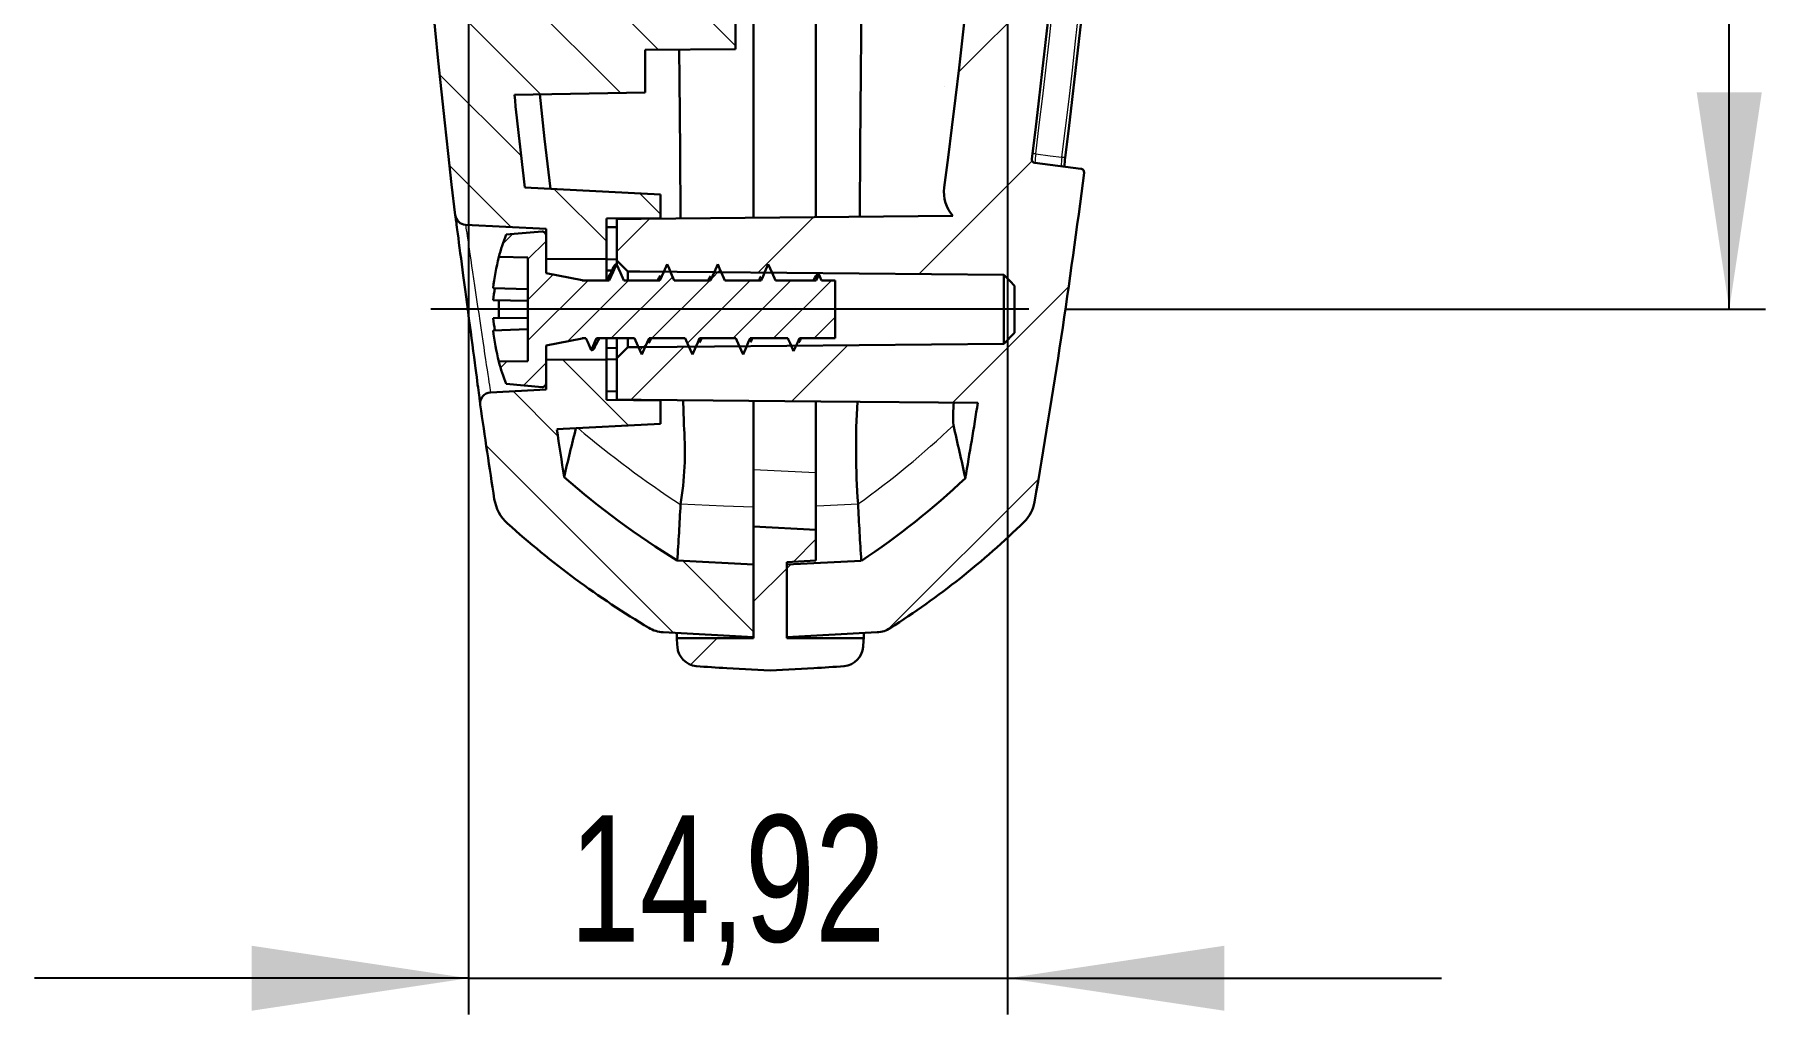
# Model space of a CAD drawing. Header units: millimetres. Extents: x 0 to 1188, y 0 to 841.
# Drawn here: x 617 to 664.88, y 324.63 to 351.74 of the extents above; entities that cross this region are included whole.
import ezdxf

# ---------------------------------------------------------------- set-up
doc = ezdxf.new("R2010")
doc.units = ezdxf.units.MM
doc.linetypes.add('SLD-Durchgehend', pattern=[0])
doc.styles.add('SLDTEXTSTYLE3', font='ARIALN.TTF', dxfattribs={"width": 0.87})
doc.dimstyles.new('SLDDIMSTYLE2', dxfattribs={"dimtxt": 3.5, "dimasz": 6, "dimexe": 0, "dimexo": 0.0625, "dimgap": 0.875, "dimtad": 1, "dimrnd": 1e-09, "dimzin": 12, "dimdsep": 46, "dimtxsty": 'SLDTEXTSTYLE3', "dimsah": 1, "dimcen": 0.09, "dimadec": 0, "dimazin": 3, "dimtfac": 1, "dimtofl": 0, "dimtmove": 0, "dimatfit": 3, "dimfxl": 0, "dimfrac": 2, "dimtolj": 1, "dimtzin": 12, "dimarcsym": 0})
doc.dimstyles.new('SLDDIMSTYLE3', dxfattribs={"dimtxt": 3.5, "dimasz": 6, "dimexe": 0, "dimexo": 0.0625, "dimgap": 0.875, "dimtad": 1, "dimrnd": 1e-09, "dimzin": 12, "dimdsep": 46, "dimtxsty": 'SLDTEXTSTYLE3', "dimsah": 1, "dimcen": 0.09, "dimadec": 0, "dimazin": 3, "dimtfac": 1, "dimtmove": 0, "dimatfit": 0, "dimfxl": 0, "dimfrac": 2, "dimtolj": 1, "dimtzin": 12, "dimarcsym": 0})

# ---------------------------------------------------------------- blocks, each defined once
blk = doc.blocks.new('_D_49')
for p, q in [((635.352, 374.144), (664.883, 374.144)), ((663.883, 344.144), (663.883, 374.144)), ((645.505, 344.144), (664.883, 344.144))]:
    blk.add_line(p, q)
for points in [[(663.883, 374.144), (662.983, 368.144), (664.783, 368.144)], [(663.883, 344.144), (664.783, 350.144), (662.983, 350.144)]]:
    blk.add_solid(points)
at = {"insert": (659.371, 356.877), "char_height": 3.5, "attachment_point": 1, "rotation": 90, "style": 'SLDTEXTSTYLE3'}
blk.add_mtext('30', dxfattribs=at)
blk = doc.blocks.new('_D_52')
for p, q in [((629.003, 373.144), (629.003, 324.635)), ((643.919, 373.144), (643.919, 324.635)), ((629.003, 325.635), (617.003, 325.635)), ((629.003, 325.635), (643.919, 325.635)), ((643.919, 325.635), (655.919, 325.635))]:
    blk.add_line(p, q)
for points in [[(629.003, 325.635), (623.003, 326.535), (623.003, 324.735)], [(643.919, 325.635), (649.919, 324.735), (649.919, 326.535)]]:
    blk.add_solid(points)
at = {"insert": (631.804, 330.146), "char_height": 3.5, "attachment_point": 1, "style": 'SLDTEXTSTYLE3'}
blk.add_mtext('14,92', dxfattribs=at)

msp = doc.modelspace()

# ---------------------------------------------------------------- hatches: boundary and pattern name
at = {"linetype": 'SLD-Durchgehend', "lineweight": 0}
h = msp.add_hatch(dxfattribs=at)
h.set_pattern_fill('ANSI31', style=0)
edge = h.paths.add_edge_path(flags=0)
edge.add_arc((440.703, 374.144), 207, 350.1715, 352.72231)
edge.add_arc((645.936, 347.935), 0.1, 352.7223, 442.75)
edge.add_line((645.949, 348.034), (644.675, 348.196))
edge.add_arc((644.688, 348.295), 0.1, 172.7779, 262.75, ccw=False)
edge.add_arc((440.703, 374.144), 205.516, 352.77787, 367.22213)
edge.add_arc((644.688, 399.994), 0.1, 97.25, 187.2221, ccw=False)
edge.add_line((644.675, 400.093), (645.949, 400.255))
edge.add_arc((645.936, 400.354), 0.1, 277.25, 367.2777)
edge.add_arc((440.703, 374.144), 207, 7.27769, 9.8285)
edge.add_spline(control_points=[(644.665, 409.479), (644.646, 409.59), (644.608, 409.698), (644.553, 409.796), (644.506, 409.879), (644.447, 409.957), (644.379, 410.023)], knot_values=[0, 0, 0, 0, 0.000336, 0.000336, 0.000336, 0.000621, 0.000621, 0.000621, 0.000621], weights=[1, 1, 1, 1, 1, 1, 1], degree=3, periodic=0)
edge.add_spline(control_points=[(644.379, 410.023), (643.738, 410.65), (643.06, 411.241), (642.35, 411.788), (641.81, 412.205), (641.251, 412.598), (640.677, 412.965)], knot_values=[0.000031, 0.000031, 0.000031, 0.000031, 0.00272, 0.00272, 0.00272, 0.004764, 0.004764, 0.004764, 0.004764], weights=[1, 1, 1, 1, 1, 1, 1], degree=3, periodic=0)
edge.add_spline(control_points=[(640.677, 412.965), (640.606, 413.01), (640.526, 413.044), (640.445, 413.063), (640.401, 413.073), (640.357, 413.08), (640.312, 413.082)], knot_values=[0, 0, 0, 0, 0.000252, 0.000252, 0.000252, 0.000384, 0.000384, 0.000384, 0.000384], weights=[1, 1, 1, 1, 1, 1, 1], degree=3, periodic=0)
edge.add_line((640.312, 413.082), (637.813, 413.213))
edge.add_line((637.813, 413.213), (637.813, 411.21))
edge.add_line((637.813, 411.21), (639.873, 411.102))
edge.add_spline(control_points=[(639.873, 411.102), (640.382, 410.766), (640.878, 410.406), (641.356, 410.026), (641.838, 409.644), (642.304, 409.239), (642.75, 408.816)], knot_values=[0.000025, 0.000025, 0.000025, 0.000025, 0.001857, 0.001857, 0.001857, 0.003703, 0.003703, 0.003703, 0.003703], weights=[1, 1, 1, 1, 1, 1, 1], degree=3, periodic=0)
edge.add_arc((440.703, 374.144), 205, 9.14663, 9.73716, ccw=False)
edge.add_spline(control_points=[(643.097, 406.732), (639.993, 406.704), (636.89, 406.677), (633.786, 406.65), (633.562, 406.648), (633.338, 406.646), (633.113, 406.644)], knot_values=[0.015531, 0.015531, 0.015531, 0.015531, 0.024842, 0.024842, 0.024842, 0.025515, 0.025515, 0.025515, 0.025515], weights=[1, 1, 1, 1, 1, 1, 1], degree=3, periodic=0)
edge.add_line((633.113, 406.644), (633.113, 405.494))
edge.add_spline(control_points=[(633.113, 405.494), (633.214, 405.394), (633.315, 405.293), (633.416, 405.192)], knot_values=[0.002306, 0.002306, 0.002306, 0.002306, 0.002734, 0.002734, 0.002734, 0.002734], weights=[1, 1, 1, 1], degree=3, periodic=0)
edge.add_spline(control_points=[(633.416, 405.192), (633.525, 405.191), (633.634, 405.19), (633.743, 405.189), (634.433, 405.183), (635.124, 405.177), (635.814, 405.171), (638.48, 405.148), (641.147, 405.124), (643.813, 405.101)], knot_values=[0.010027, 0.010027, 0.010027, 0.010027, 0.010355, 0.010355, 0.010355, 0.012426, 0.012426, 0.012426, 0.020425, 0.020425, 0.020425, 0.020425], weights=[1, 1, 1, 1, 1, 1, 1, 1, 1, 1], degree=3, periodic=0)
edge.add_spline(control_points=[(643.813, 405.101), (643.872, 405.041), (643.931, 404.981), (643.991, 404.92), (644.031, 404.879), (644.072, 404.837), (644.113, 404.796)], knot_values=[0.001629, 0.001629, 0.001629, 0.001629, 0.001883, 0.001883, 0.001883, 0.002057, 0.002057, 0.002057, 0.002057], weights=[1, 1, 1, 1, 1, 1, 1], degree=3, periodic=0)
edge.add_line((644.113, 404.796), (644.113, 403.493))
edge.add_spline(control_points=[(644.113, 403.493), (644.013, 403.391), (643.913, 403.29), (643.813, 403.188)], knot_values=[0.003883, 0.003883, 0.003883, 0.003883, 0.004311, 0.004311, 0.004311, 0.004311], weights=[1, 1, 1, 1], degree=3, periodic=0)
edge.add_spline(control_points=[(643.813, 403.188), (641.147, 403.165), (638.48, 403.141), (635.814, 403.118), (635.124, 403.112), (634.433, 403.106), (633.743, 403.1), (633.634, 403.099), (633.525, 403.098), (633.416, 403.097)], knot_values=[0.020026, 0.020026, 0.020026, 0.020026, 0.028026, 0.028026, 0.028026, 0.030097, 0.030097, 0.030097, 0.030424, 0.030424, 0.030424, 0.030424], weights=[1, 1, 1, 1, 1, 1, 1, 1, 1, 1], degree=3, periodic=0)
edge.add_spline(control_points=[(633.416, 403.097), (633.315, 402.996), (633.214, 402.895), (633.113, 402.794)], knot_values=[0.00571, 0.00571, 0.00571, 0.00571, 0.006142, 0.006142, 0.006142, 0.006142], weights=[1, 1, 1, 1], degree=3, periodic=0)
edge.add_line((633.113, 402.794), (633.113, 401.644))
edge.add_spline(control_points=[(633.113, 401.644), (633.337, 401.642), (633.562, 401.641), (633.786, 401.639), (635.442, 401.624), (637.098, 401.61), (638.754, 401.595), (639.97, 401.585), (641.186, 401.574), (642.402, 401.563)], knot_values=[0.024169, 0.024169, 0.024169, 0.024169, 0.024842, 0.024842, 0.024842, 0.02981, 0.02981, 0.02981, 0.033459, 0.033459, 0.033459, 0.033459], weights=[1, 1, 1, 1, 1, 1, 1, 1, 1, 1], degree=3, periodic=0)
edge.add_arc((643.158, 400.908), 1, 139.0492, 187.5306)
edge.add_arc((440.703, 374.144), 203.216, -7.53057, 7.53057, ccw=False)
edge.add_arc((643.158, 347.381), 1, 172.4694, 220.9513)
edge.add_spline(control_points=[(642.402, 346.726), (639.53, 346.7), (636.658, 346.675), (633.785, 346.65), (633.561, 346.648), (633.337, 346.646), (633.113, 346.644)], knot_values=[0.016225, 0.016225, 0.016225, 0.016225, 0.024842, 0.024842, 0.024842, 0.025514, 0.025514, 0.025514, 0.025514], weights=[1, 1, 1, 1, 1, 1, 1], degree=3, periodic=0)
edge.add_line((633.113, 346.644), (633.113, 345.494))
edge.add_spline(control_points=[(633.113, 345.494), (633.214, 345.394), (633.315, 345.293), (633.416, 345.192)], knot_values=[0.002306, 0.002306, 0.002306, 0.002306, 0.002734, 0.002734, 0.002734, 0.002734], weights=[1, 1, 1, 1], degree=3, periodic=0)
edge.add_spline(control_points=[(633.416, 345.192), (633.525, 345.191), (633.634, 345.19), (633.743, 345.189), (634.433, 345.183), (635.124, 345.177), (635.814, 345.171), (638.48, 345.148), (641.147, 345.124), (643.813, 345.101)], knot_values=[0.010027, 0.010027, 0.010027, 0.010027, 0.010355, 0.010355, 0.010355, 0.012426, 0.012426, 0.012426, 0.020425, 0.020425, 0.020425, 0.020425], weights=[1, 1, 1, 1, 1, 1, 1, 1, 1, 1], degree=3, periodic=0)
edge.add_spline(control_points=[(643.813, 345.101), (643.872, 345.041), (643.931, 344.981), (643.991, 344.92), (644.031, 344.879), (644.072, 344.837), (644.113, 344.796)], knot_values=[0.001629, 0.001629, 0.001629, 0.001629, 0.001883, 0.001883, 0.001883, 0.002057, 0.002057, 0.002057, 0.002057], weights=[1, 1, 1, 1, 1, 1, 1], degree=3, periodic=0)
edge.add_line((644.113, 344.796), (644.113, 343.493))
edge.add_spline(control_points=[(644.113, 343.493), (644.013, 343.391), (643.913, 343.29), (643.813, 343.188)], knot_values=[0.003883, 0.003883, 0.003883, 0.003883, 0.004311, 0.004311, 0.004311, 0.004311], weights=[1, 1, 1, 1], degree=3, periodic=0)
edge.add_spline(control_points=[(643.813, 343.188), (641.147, 343.165), (638.48, 343.141), (635.814, 343.118), (635.124, 343.112), (634.433, 343.106), (633.743, 343.1), (633.634, 343.099), (633.525, 343.098), (633.416, 343.097)], knot_values=[0.020026, 0.020026, 0.020026, 0.020026, 0.028026, 0.028026, 0.028026, 0.030097, 0.030097, 0.030097, 0.030424, 0.030424, 0.030424, 0.030424], weights=[1, 1, 1, 1, 1, 1, 1, 1, 1, 1], degree=3, periodic=0)
edge.add_spline(control_points=[(633.416, 343.097), (633.315, 342.996), (633.214, 342.895), (633.113, 342.794)], knot_values=[0.005699, 0.005699, 0.005699, 0.005699, 0.006127, 0.006127, 0.006127, 0.006127], weights=[1, 1, 1, 1], degree=3, periodic=0)
edge.add_line((633.113, 342.794), (633.113, 341.644))
edge.add_spline(control_points=[(633.113, 341.644), (633.337, 341.642), (633.562, 341.641), (633.786, 341.639), (635.442, 341.624), (637.098, 341.61), (638.754, 341.595), (640.202, 341.583), (641.649, 341.57), (643.097, 341.557)], knot_values=[0.024169, 0.024169, 0.024169, 0.024169, 0.024842, 0.024842, 0.024842, 0.02981, 0.02981, 0.02981, 0.034153, 0.034153, 0.034153, 0.034153], weights=[1, 1, 1, 1, 1, 1, 1, 1, 1, 1], degree=3, periodic=0)
edge.add_arc((440.703, 374.144), 205, 350.26284, 350.85337, ccw=False)
edge.add_spline(control_points=[(642.75, 339.473), (642.307, 339.053), (641.846, 338.652), (641.368, 338.272), (640.886, 337.888), (640.387, 337.526), (639.873, 337.187)], knot_values=[0.000026, 0.000026, 0.000026, 0.000026, 0.001857, 0.001857, 0.001857, 0.003705, 0.003705, 0.003705, 0.003705], weights=[1, 1, 1, 1, 1, 1, 1], degree=3, periodic=0)
edge.add_line((639.873, 337.187), (637.813, 337.079))
edge.add_line((637.813, 337.079), (637.813, 335.076))
edge.add_line((637.813, 335.076), (640.312, 335.207))
edge.add_spline(control_points=[(640.312, 335.207), (640.396, 335.211), (640.48, 335.23), (640.558, 335.262), (640.599, 335.279), (640.639, 335.3), (640.677, 335.324)], knot_values=[0, 0, 0, 0, 0.000252, 0.000252, 0.000252, 0.000384, 0.000384, 0.000384, 0.000384], weights=[1, 1, 1, 1, 1, 1, 1], degree=3, periodic=0)
edge.add_spline(control_points=[(640.677, 335.324), (641.432, 335.807), (642.161, 336.335), (642.856, 336.902), (643.383, 337.334), (643.892, 337.789), (644.379, 338.265)], knot_values=[0.000029, 0.000029, 0.000029, 0.000029, 0.002719, 0.002719, 0.002719, 0.004762, 0.004762, 0.004762, 0.004762], weights=[1, 1, 1, 1, 1, 1, 1], degree=3, periodic=0)
edge.add_spline(control_points=[(644.379, 338.265), (644.459, 338.344), (644.527, 338.437), (644.576, 338.537), (644.619, 338.623), (644.649, 338.716), (644.665, 338.81)], knot_values=[0, 0, 0, 0, 0.000336, 0.000336, 0.000336, 0.000621, 0.000621, 0.000621, 0.000621], weights=[1, 1, 1, 1, 1, 1, 1], degree=3, periodic=0)
h = msp.add_hatch(dxfattribs=at)
h.set_pattern_fill('ANSI31', scale=0.5, angle=90, style=0)
edge = h.paths.add_edge_path(flags=0)
edge.add_line((629.163, 365.61), (629.363, 365.61))
edge.add_arc((857.003, 374.144), 227.8, 182.10658, 182.14695, ccw=False)
edge.add_line((629.357, 365.771), (629.157, 365.771))
edge.add_arc((857.003, 374.144), 228, 181.99721, 182.10473, ccw=False)
edge.add_line((629.142, 366.198), (629.342, 366.198))
edge.add_arc((857.003, 374.144), 227.8, 181.95861, 181.99897, ccw=False)
edge.add_line((629.336, 366.359), (629.136, 366.359))
edge.add_arc((857.003, 374.144), 228, 180.89591, 181.95689, ccw=False)
edge.add_line((629.031, 370.579), (628.837, 370.579))
edge.add_line((628.837, 370.579), (628.837, 370.891))
edge.add_line((628.837, 370.891), (629.037, 370.891))
edge.add_line((629.037, 370.891), (629.037, 371.049))
edge.add_line((629.037, 371.049), (628.837, 371.049))
edge.add_line((628.837, 371.049), (628.837, 371.387))
edge.add_line((628.837, 371.387), (629.037, 371.387))
edge.add_line((629.037, 371.387), (629.037, 371.597))
edge.add_line((629.037, 371.597), (628.837, 371.597))
edge.add_line((628.837, 371.597), (628.837, 372.248))
edge.add_line((628.837, 372.248), (629.037, 372.248))
edge.add_line((629.037, 372.248), (629.037, 372.383))
edge.add_line((629.037, 372.383), (628.837, 372.383))
edge.add_line((628.837, 372.383), (628.837, 372.774))
edge.add_line((628.837, 372.774), (629.037, 372.774))
edge.add_line((629.037, 372.774), (629.037, 372.913))
edge.add_line((629.037, 372.913), (628.837, 372.913))
edge.add_line((628.837, 372.913), (628.837, 373.429))
edge.add_line((628.837, 373.429), (629.037, 373.429))
edge.add_line((629.037, 373.429), (629.037, 373.729))
edge.add_line((629.037, 373.729), (628.837, 373.729))
edge.add_line((628.837, 373.729), (628.837, 374.241))
edge.add_line((628.837, 374.241), (629.037, 374.241))
edge.add_line((629.037, 374.241), (629.037, 374.379))
edge.add_line((629.037, 374.379), (628.837, 374.379))
edge.add_line((628.837, 374.379), (628.837, 374.735))
edge.add_line((628.837, 374.735), (629.037, 374.735))
edge.add_line((629.037, 374.735), (629.037, 374.873))
edge.add_line((629.037, 374.873), (628.837, 374.873))
edge.add_line((628.837, 374.873), (628.837, 375.568))
edge.add_line((628.837, 375.568), (629.037, 375.568))
edge.add_line((629.037, 375.568), (629.037, 375.694))
edge.add_line((629.037, 375.694), (628.837, 375.694))
edge.add_line((628.837, 375.694), (628.837, 375.857))
edge.add_line((628.837, 375.857), (629.037, 375.857))
edge.add_line((629.037, 375.857), (629.037, 376.043))
edge.add_line((629.037, 376.043), (628.837, 376.043))
edge.add_line((628.837, 376.043), (628.837, 376.078))
edge.add_line((628.837, 376.078), (629.037, 376.078))
edge.add_line((629.037, 376.078), (629.037, 376.283))
edge.add_line((629.037, 376.283), (628.837, 376.283))
edge.add_line((628.837, 376.283), (628.837, 376.579))
edge.add_line((628.837, 376.579), (629.016, 376.579))
edge.add_arc((857.003, 374.144), 228, 178.66349, 179.38807, ccw=False)
edge.add_line((629.065, 379.462), (629.265, 379.462))
edge.add_arc((857.003, 374.144), 227.8, 178.556, 178.66231, ccw=False)
edge.add_line((629.276, 379.885), (629.075, 379.885))
edge.add_arc((857.003, 374.144), 228, 174.98532, 178.55727, ccw=False)
edge.add_line((629.876, 394.074), (633.893, 394.144))
edge.add_line((633.893, 394.144), (633.893, 395.322))
edge.add_line((633.893, 395.322), (636.393, 395.344))
edge.add_line((636.393, 395.344), (636.393, 396.944))
edge.add_line((636.393, 396.944), (633.893, 396.966))
edge.add_line((633.893, 396.966), (633.893, 398.144))
edge.add_line((633.893, 398.144), (630.277, 398.207))
edge.add_arc((857.003, 374.144), 228, 173.29224, 173.94176, ccw=False)
edge.add_line((630.564, 400.776), (634.32, 400.973))
edge.add_line((634.32, 400.973), (634.32, 401.623))
edge.add_line((634.32, 401.623), (632.82, 401.636))
edge.add_line((632.82, 401.636), (632.82, 402.744))
edge.add_line((632.82, 402.744), (631.15, 402.759))
edge.add_line((631.15, 402.759), (631.15, 401.922))
edge.add_line((631.15, 401.922), (628.923, 401.806))
edge.add_arc((628.939, 401.506), 0.3, 93, 173.1587)
edge.add_arc((857.003, 374.144), 230, 173.15872, 186.84136)
edge.add_arc((628.939, 346.782), 0.3, 186.8414, 267)
edge.add_line((628.923, 346.483), (631.15, 346.366))
edge.add_line((631.15, 346.366), (631.15, 345.53))
edge.add_line((631.15, 345.53), (632.82, 345.544))
edge.add_line((632.82, 345.544), (632.82, 346.653))
edge.add_line((632.82, 346.653), (634.32, 346.666))
edge.add_line((634.32, 346.666), (634.32, 347.316))
edge.add_line((634.32, 347.316), (630.564, 347.513))
edge.add_arc((857.003, 374.144), 228, 186.05832, 186.70784, ccw=False)
edge.add_line((630.277, 350.081), (633.893, 350.144))
edge.add_line((633.893, 350.144), (633.893, 351.322))
edge.add_line((633.893, 351.322), (636.393, 351.344))
edge.add_line((636.393, 351.344), (636.393, 352.944))
edge.add_line((636.393, 352.944), (633.893, 352.966))
edge.add_line((633.893, 352.966), (633.893, 354.144))
edge.add_line((633.893, 354.144), (629.876, 354.214))
edge.add_arc((857.003, 374.144), 228, 183.94449, 185.01476, ccw=False)
edge.add_line((629.543, 358.46), (629.944, 358.46))
edge.add_arc((857.003, 374.144), 227.6, 183.90097, 183.95143, ccw=False)
edge.add_line((629.931, 358.66), (629.53, 358.66))
edge.add_arc((857.003, 374.144), 228, 183.79337, 183.89411, ccw=False)
edge.add_line((629.503, 359.06), (629.904, 359.06))
edge.add_arc((857.003, 374.144), 227.6, 183.30839, 183.80004, ccw=False)
edge.add_line((629.783, 361.01), (629.382, 361.01))
edge.add_arc((857.003, 374.144), 228, 183.2143, 183.30258, ccw=False)
edge.add_line((629.362, 361.36), (629.763, 361.36))
edge.add_arc((857.003, 374.144), 227.6, 183.16953, 183.21995, ccw=False)
edge.add_line((629.751, 361.56), (629.351, 361.56))
edge.add_arc((857.003, 374.144), 228, 182.14506, 183.16396, ccw=False)
h = msp.add_hatch(dxfattribs=at)
h.set_pattern_fill('ANSI31', scale=0.25, style=0)
edge = h.paths.add_edge_path(flags=0)
edge.add_line((638.159, 343.344), (639.15, 343.344))
edge.add_line((639.15, 343.344), (639.15, 344.944))
edge.add_line((639.15, 344.944), (638.775, 344.944))
edge.add_spline(control_points=[(638.775, 344.944), (638.75, 345.001), (638.725, 345.057), (638.7, 345.113)], knot_values=[0.000308, 0.000308, 0.000308, 0.000308, 0.000492, 0.000492, 0.000492, 0.000492], weights=[1, 1, 1, 1], degree=3, periodic=0)
edge.add_spline(control_points=[(638.7, 345.113), (638.683, 345.074), (638.666, 345.036), (638.649, 344.997), (638.641, 344.98), (638.633, 344.962), (638.625, 344.944)], knot_values=[0, 0, 0, 0, 0.000127, 0.000127, 0.000127, 0.000185, 0.000185, 0.000185, 0.000185], weights=[1, 1, 1, 1, 1, 1, 1], degree=3, periodic=0)
edge.add_line((638.625, 344.944), (637.5, 344.944))
edge.add_spline(control_points=[(637.5, 344.944), (637.469, 345.014), (637.438, 345.084), (637.407, 345.154), (637.389, 345.194), (637.372, 345.234), (637.354, 345.274), (637.336, 345.314), (637.318, 345.354), (637.3, 345.394)], knot_values=[0, 0, 0, 0, 0.000229, 0.000229, 0.000229, 0.000361, 0.000361, 0.000361, 0.000492, 0.000492, 0.000492, 0.000492], weights=[1, 1, 1, 1, 1, 1, 1, 1, 1, 1], degree=3, periodic=0)
edge.add_spline(control_points=[(637.3, 345.394), (637.269, 345.324), (637.238, 345.255), (637.207, 345.185), (637.189, 345.145), (637.172, 345.105), (637.154, 345.065), (637.136, 345.024), (637.118, 344.984), (637.1, 344.944)], knot_values=[0, 0, 0, 0, 0.000229, 0.000229, 0.000229, 0.000361, 0.000361, 0.000361, 0.000492, 0.000492, 0.000492, 0.000492], weights=[1, 1, 1, 1, 1, 1, 1, 1, 1, 1], degree=3, periodic=0)
edge.add_line((637.1, 344.944), (636.1, 344.944))
edge.add_spline(control_points=[(636.1, 344.944), (636.069, 345.014), (636.038, 345.084), (636.007, 345.154), (635.989, 345.194), (635.972, 345.234), (635.954, 345.274), (635.936, 345.314), (635.918, 345.354), (635.9, 345.394)], knot_values=[0, 0, 0, 0, 0.000229, 0.000229, 0.000229, 0.000361, 0.000361, 0.000361, 0.000492, 0.000492, 0.000492, 0.000492], weights=[1, 1, 1, 1, 1, 1, 1, 1, 1, 1], degree=3, periodic=0)
edge.add_spline(control_points=[(635.9, 345.394), (635.869, 345.324), (635.838, 345.255), (635.807, 345.185), (635.789, 345.145), (635.772, 345.105), (635.754, 345.065), (635.736, 345.024), (635.718, 344.984), (635.7, 344.944)], knot_values=[0, 0, 0, 0, 0.000229, 0.000229, 0.000229, 0.000361, 0.000361, 0.000361, 0.000492, 0.000492, 0.000492, 0.000492], weights=[1, 1, 1, 1, 1, 1, 1, 1, 1, 1], degree=3, periodic=0)
edge.add_line((635.7, 344.944), (634.7, 344.944))
edge.add_spline(control_points=[(634.7, 344.944), (634.669, 345.014), (634.638, 345.084), (634.607, 345.154), (634.589, 345.194), (634.572, 345.234), (634.554, 345.274), (634.536, 345.314), (634.518, 345.354), (634.5, 345.394)], knot_values=[0, 0, 0, 0, 0.000229, 0.000229, 0.000229, 0.000361, 0.000361, 0.000361, 0.000492, 0.000492, 0.000492, 0.000492], weights=[1, 1, 1, 1, 1, 1, 1, 1, 1, 1], degree=3, periodic=0)
edge.add_spline(control_points=[(634.5, 345.394), (634.469, 345.324), (634.438, 345.255), (634.407, 345.185), (634.389, 345.145), (634.372, 345.105), (634.354, 345.065), (634.336, 345.024), (634.318, 344.984), (634.3, 344.944)], knot_values=[0, 0, 0, 0, 0.000229, 0.000229, 0.000229, 0.000361, 0.000361, 0.000361, 0.000492, 0.000492, 0.000492, 0.000492], weights=[1, 1, 1, 1, 1, 1, 1, 1, 1, 1], degree=3, periodic=0)
edge.add_line((634.3, 344.944), (633.3, 344.944))
edge.add_spline(control_points=[(633.3, 344.944), (633.269, 345.014), (633.238, 345.084), (633.207, 345.154), (633.189, 345.194), (633.172, 345.234), (633.154, 345.274), (633.136, 345.314), (633.118, 345.354), (633.1, 345.394)], knot_values=[0, 0, 0, 0, 0.000229, 0.000229, 0.000229, 0.000361, 0.000361, 0.000361, 0.000492, 0.000492, 0.000492, 0.000492], weights=[1, 1, 1, 1, 1, 1, 1, 1, 1, 1], degree=3, periodic=0)
edge.add_spline(control_points=[(633.1, 345.394), (633.069, 345.324), (633.038, 345.255), (633.007, 345.185), (632.989, 345.145), (632.972, 345.105), (632.954, 345.065), (632.936, 345.024), (632.918, 344.984), (632.9, 344.944)], knot_values=[0, 0, 0, 0, 0.000229, 0.000229, 0.000229, 0.000361, 0.000361, 0.000361, 0.000492, 0.000492, 0.000492, 0.000492], weights=[1, 1, 1, 1, 1, 1, 1, 1, 1, 1], degree=3, periodic=0)
edge.add_line((632.9, 344.944), (632.15, 344.944))
edge.add_line((632.15, 344.944), (632.15, 344.95))
edge.add_line((632.15, 344.95), (631.15, 345.144))
edge.add_line((631.15, 345.144), (631.15, 346.196))
edge.add_arc((631.05, 346.196), 0.1, 0, 95)
edge.add_line((631.042, 346.296), (630.05, 346.209))
edge.add_arc((635.181, 344.144), 5.53, 158.0747, 164.8359)
edge.add_line((629.843, 345.591), (630.65, 345.577))
edge.add_line((630.65, 345.577), (630.65, 342.712))
edge.add_line((630.65, 342.712), (629.843, 342.698))
edge.add_arc((635.181, 344.144), 5.53, 195.1641, 201.9253)
edge.add_line((630.05, 342.079), (631.042, 341.993))
edge.add_arc((631.05, 342.092), 0.1, 265, 360)
edge.add_line((631.15, 342.092), (631.15, 343.144))
edge.add_line((631.15, 343.144), (632.15, 343.339))
edge.add_line((632.15, 343.339), (632.15, 343.344))
edge.add_line((632.15, 343.344), (632.254, 343.344))
edge.add_spline(control_points=[(632.254, 343.344), (632.27, 343.307), (632.287, 343.27), (632.303, 343.233), (632.335, 343.161), (632.368, 343.088), (632.4, 343.015)], knot_values=[0.000132, 0.000132, 0.000132, 0.000132, 0.000253, 0.000253, 0.000253, 0.000492, 0.000492, 0.000492, 0.000492], weights=[1, 1, 1, 1, 1, 1, 1], degree=3, periodic=0)
edge.add_spline(control_points=[(632.4, 343.015), (632.417, 343.053), (632.435, 343.092), (632.452, 343.13), (632.469, 343.169), (632.486, 343.208), (632.503, 343.246), (632.518, 343.279), (632.532, 343.312), (632.547, 343.344)], knot_values=[0, 0, 0, 0, 0.000127, 0.000127, 0.000127, 0.000253, 0.000253, 0.000253, 0.000361, 0.000361, 0.000361, 0.000361], weights=[1, 1, 1, 1, 1, 1, 1, 1, 1, 1], degree=3, periodic=0)
edge.add_line((632.547, 343.344), (633.6, 343.344))
edge.add_spline(control_points=[(633.6, 343.344), (633.631, 343.274), (633.662, 343.205), (633.693, 343.135), (633.711, 343.095), (633.729, 343.055), (633.747, 343.015), (633.765, 342.974), (633.782, 342.934), (633.8, 342.894)], knot_values=[0, 0, 0, 0, 0.000229, 0.000229, 0.000229, 0.000361, 0.000361, 0.000361, 0.000492, 0.000492, 0.000492, 0.000492], weights=[1, 1, 1, 1, 1, 1, 1, 1, 1, 1], degree=3, periodic=0)
edge.add_spline(control_points=[(633.8, 342.894), (633.831, 342.964), (633.862, 343.034), (633.893, 343.104), (633.911, 343.144), (633.929, 343.184), (633.947, 343.224), (633.965, 343.264), (633.982, 343.304), (634, 343.344)], knot_values=[0, 0, 0, 0, 0.000229, 0.000229, 0.000229, 0.000361, 0.000361, 0.000361, 0.000492, 0.000492, 0.000492, 0.000492], weights=[1, 1, 1, 1, 1, 1, 1, 1, 1, 1], degree=3, periodic=0)
edge.add_line((634, 343.344), (635, 343.344))
edge.add_spline(control_points=[(635, 343.344), (635.031, 343.274), (635.062, 343.205), (635.093, 343.135), (635.111, 343.095), (635.129, 343.055), (635.147, 343.015), (635.165, 342.974), (635.182, 342.934), (635.2, 342.894)], knot_values=[0, 0, 0, 0, 0.000229, 0.000229, 0.000229, 0.000361, 0.000361, 0.000361, 0.000492, 0.000492, 0.000492, 0.000492], weights=[1, 1, 1, 1, 1, 1, 1, 1, 1, 1], degree=3, periodic=0)
edge.add_spline(control_points=[(635.2, 342.894), (635.231, 342.964), (635.262, 343.034), (635.293, 343.104), (635.311, 343.144), (635.329, 343.184), (635.347, 343.224), (635.365, 343.264), (635.382, 343.304), (635.4, 343.344)], knot_values=[0, 0, 0, 0, 0.000229, 0.000229, 0.000229, 0.000361, 0.000361, 0.000361, 0.000492, 0.000492, 0.000492, 0.000492], weights=[1, 1, 1, 1, 1, 1, 1, 1, 1, 1], degree=3, periodic=0)
edge.add_line((635.4, 343.344), (636.4, 343.344))
edge.add_spline(control_points=[(636.4, 343.344), (636.431, 343.274), (636.462, 343.205), (636.493, 343.135), (636.511, 343.095), (636.529, 343.055), (636.547, 343.015), (636.565, 342.974), (636.582, 342.934), (636.6, 342.894)], knot_values=[0, 0, 0, 0, 0.000229, 0.000229, 0.000229, 0.000361, 0.000361, 0.000361, 0.000492, 0.000492, 0.000492, 0.000492], weights=[1, 1, 1, 1, 1, 1, 1, 1, 1, 1], degree=3, periodic=0)
edge.add_spline(control_points=[(636.6, 342.894), (636.631, 342.964), (636.662, 343.034), (636.693, 343.104), (636.711, 343.144), (636.729, 343.184), (636.747, 343.224), (636.765, 343.264), (636.782, 343.304), (636.8, 343.344)], knot_values=[0, 0, 0, 0, 0.000229, 0.000229, 0.000229, 0.000361, 0.000361, 0.000361, 0.000492, 0.000492, 0.000492, 0.000492], weights=[1, 1, 1, 1, 1, 1, 1, 1, 1, 1], degree=3, periodic=0)
edge.add_line((636.8, 343.344), (637.842, 343.344))
edge.add_spline(control_points=[(637.842, 343.344), (637.845, 343.337), (637.848, 343.33), (637.852, 343.322), (637.869, 343.284), (637.886, 343.245), (637.903, 343.207), (637.935, 343.134), (637.968, 343.061), (638, 342.988)], knot_values=[0.000103, 0.000103, 0.000103, 0.000103, 0.000127, 0.000127, 0.000127, 0.000253, 0.000253, 0.000253, 0.000492, 0.000492, 0.000492, 0.000492], weights=[1, 1, 1, 1, 1, 1, 1, 1, 1, 1], degree=3, periodic=0)
edge.add_spline(control_points=[(638, 342.988), (638.017, 343.027), (638.035, 343.065), (638.052, 343.104), (638.069, 343.142), (638.086, 343.181), (638.103, 343.219), (638.122, 343.261), (638.14, 343.303), (638.159, 343.344)], knot_values=[0, 0, 0, 0, 0.000127, 0.000127, 0.000127, 0.000253, 0.000253, 0.000253, 0.00039, 0.00039, 0.00039, 0.00039], weights=[1, 1, 1, 1, 1, 1, 1, 1, 1, 1], degree=3, periodic=0)
h = msp.add_hatch(dxfattribs=at)
h.set_pattern_fill('ANSI31', scale=0.5, angle=90, style=0)
edge = h.paths.add_edge_path(flags=0)
edge.add_line((636.893, 335.076), (636.893, 337.079))
edge.add_line((636.893, 337.079), (634.781, 337.189))
edge.add_spline(control_points=[(634.781, 337.189), (634.231, 337.528), (633.694, 337.891), (633.174, 338.275), (632.649, 338.662), (632.14, 339.072), (631.65, 339.502)], knot_values=[0.000027, 0.000027, 0.000027, 0.000027, 0.001967, 0.001967, 0.001967, 0.003923, 0.003923, 0.003923, 0.003923], weights=[1, 1, 1, 1, 1, 1, 1], degree=3, periodic=0)
edge.add_arc((857.003, 374.144), 228, 188.4038, 188.73943, ccw=False)
edge.add_line((631.451, 340.823), (634.32, 340.973))
edge.add_line((634.32, 340.973), (634.32, 341.623))
edge.add_line((634.32, 341.623), (632.82, 341.636))
edge.add_line((632.82, 341.636), (632.82, 342.744))
edge.add_line((632.82, 342.744), (631.15, 342.759))
edge.add_line((631.15, 342.759), (631.15, 341.922))
edge.add_line((631.15, 341.922), (629.613, 341.842))
edge.add_arc((629.629, 341.542), 0.3, 93, 188.1597)
edge.add_arc((857.003, 374.144), 230, 188.15975, 188.81608)
edge.add_spline(control_points=[(629.721, 338.894), (629.74, 338.767), (629.782, 338.641), (629.843, 338.528), (629.905, 338.411), (629.989, 338.304), (630.087, 338.216)], knot_values=[0, 0, 0, 0, 0.000386, 0.000386, 0.000386, 0.000782, 0.000782, 0.000782, 0.000782], weights=[1, 1, 1, 1, 1, 1, 1], degree=3, periodic=0)
edge.add_spline(control_points=[(630.087, 338.216), (630.768, 337.602), (631.484, 337.025), (632.228, 336.489), (632.799, 336.078), (633.388, 335.691), (633.992, 335.329)], knot_values=[0.00003, 0.00003, 0.00003, 0.00003, 0.002781, 0.002781, 0.002781, 0.004891, 0.004891, 0.004891, 0.004891], weights=[1, 1, 1, 1, 1, 1, 1], degree=3, periodic=0)
edge.add_spline(control_points=[(633.992, 335.329), (634.075, 335.279), (634.167, 335.243), (634.262, 335.223), (634.304, 335.215), (634.347, 335.209), (634.39, 335.207)], knot_values=[0, 0, 0, 0, 0.00029, 0.00029, 0.00029, 0.000418, 0.000418, 0.000418, 0.000418], weights=[1, 1, 1, 1, 1, 1, 1], degree=3, periodic=0)
edge.add_line((634.39, 335.207), (636.893, 335.076))
h = msp.add_hatch(dxfattribs=at)
h.set_pattern_fill('ANSI31', style=0)
edge = h.paths.add_edge_path(flags=0)
edge.add_line((636.149, 334.213), (637.353, 334.15))
edge.add_line((637.353, 334.15), (638.557, 334.213))
edge.add_arc((637.353, 357.182), 23, 273, 275.1058)
edge.add_arc((639.349, 334.846), 0.575, 275.1058, 355.5204)
edge.add_arc((582.598, 339.292), 57.5, 355.52043, 355.7637)
edge.add_line((639.941, 335.044), (637.813, 335.044))
edge.add_line((637.813, 335.044), (637.813, 337.15))
edge.add_line((637.813, 337.15), (638.618, 337.192))
edge.add_line((638.618, 337.192), (638.618, 338.042))
edge.add_line((638.618, 338.042), (636.893, 338.133))
edge.add_line((636.893, 338.133), (636.893, 335.044))
edge.add_line((636.893, 335.044), (634.766, 335.044))
edge.add_arc((692.109, 339.292), 57.5, 184.2363, 184.47957)
edge.add_arc((635.357, 334.846), 0.575, 184.4796, 264.8942)
edge.add_arc((637.353, 357.182), 23, 264.8942, 267)

# ---------------------------------------------------------------- linework, layer by layer
at = {"color": 7, "linetype": 'SLD-Durchgehend', "lineweight": 30}
for p, q in [((636.893, 346.677), (636.893, 401.612)), ((638.618, 346.692), (638.618, 401.597)), ((636.393, 351.344), (636.393, 352.944)), ((633.893, 351.322), (636.393, 351.344)), ((633.893, 351.322), (633.893, 350.144)), ((630.277, 350.081), (633.893, 350.144)), ((645.949, 348.034), (644.675, 348.196)), ((634.32, 347.316), (630.564, 347.513)), ((634.32, 346.666), (634.32, 347.316)), ((634.32, 346.666), (632.82, 346.653)), ((632.82, 346.653), (632.82, 345.544)), ((634.32, 346.656), (634.32, 346.666)), ((628.923, 346.483), (631.15, 346.366)), ((631.042, 346.296), (630.05, 346.209)), ((631.15, 345.53), (631.15, 346.366)), ((631.15, 345.144), (631.15, 346.196)), ((632.82, 346.412), (633.113, 346.416)), ((633.113, 346.644), (633.113, 345.494)), ((629.843, 345.591), (630.65, 345.577)), ((630.65, 345.577), (630.65, 342.712)), ((632.82, 345.544), (631.15, 345.53)), ((632.82, 344.944), (632.82, 345.544)), ((633.113, 345.521), (632.82, 345.53)), ((632.82, 345.217), (632.973, 345.216)), ((633.113, 345.494), (633.416, 345.192)), ((633.113, 345.367), (633.113, 345.494)), ((631.15, 345.144), (632.15, 344.95)), ((632.15, 344.944), (632.15, 344.95)), ((632.15, 344.944), (632.9, 344.944)), ((633.3, 344.944), (634.3, 344.944)), ((633.416, 345.192), (633.416, 344.944)), ((634.7, 344.944), (635.7, 344.944)), ((636.1, 344.944), (637.1, 344.944)), ((637.5, 344.944), (638.625, 344.944)), ((638.775, 344.944), (638.7, 345.113)), ((638.775, 344.944), (639.15, 344.944)), ((639.15, 343.344), (639.15, 344.944)), ((643.813, 343.188), (643.813, 345.101)), ((644.113, 344.796), (644.113, 343.493)), ((630.65, 344.698), (629.687, 344.727)), ((630.65, 344.377), (629.687, 344.394)), ((630.65, 343.912), (629.687, 343.895)), ((630.65, 343.59), (629.687, 343.561)), ((632.15, 343.339), (631.15, 343.144)), ((632.254, 343.344), (632.15, 343.344)), ((632.15, 343.339), (632.15, 343.344)), ((633.6, 343.344), (632.547, 343.344)), ((632.82, 342.744), (632.82, 343.344)), ((633.113, 342.794), (633.113, 343.344)), ((633.416, 343.344), (633.416, 343.097)), ((635, 343.344), (634, 343.344)), ((636.4, 343.344), (635.4, 343.344)), ((637.842, 343.344), (636.8, 343.344)), ((639.15, 343.344), (638.159, 343.344)), ((643.813, 343.188), (644.113, 343.493)), ((631.15, 342.092), (631.15, 343.144)), ((632.82, 343.073), (633.113, 343.074)), ((633.416, 343.097), (633.113, 342.794)), ((630.65, 342.712), (629.843, 342.698)), ((631.15, 341.922), (631.15, 342.759)), ((631.15, 342.759), (632.82, 342.744)), ((632.82, 342.759), (633.113, 342.768)), ((632.82, 342.744), (632.82, 341.636)), ((633.113, 342.794), (633.113, 341.644)), ((631.15, 341.922), (629.613, 341.842)), ((630.05, 342.079), (631.042, 341.993)), ((632.82, 341.877), (633.113, 341.873)), ((632.82, 341.636), (634.32, 341.623)), ((634.32, 341.623), (634.32, 341.633)), ((634.32, 340.973), (634.32, 341.623)), ((636.893, 339.713), (636.893, 341.611)), ((638.618, 339.624), (638.618, 341.596)), ((631.451, 340.823), (634.32, 340.973)), ((636.893, 338.133), (636.893, 339.713)), ((638.618, 338.042), (638.618, 339.624)), ((636.893, 335.044), (636.893, 338.133)), ((638.618, 338.042), (636.893, 338.133)), ((638.618, 338.042), (638.618, 337.192)), ((634.781, 337.189), (636.893, 337.079)), ((636.893, 337.079), (636.893, 335.076)), ((637.813, 337.15), (638.618, 337.192)), ((637.813, 337.079), (639.873, 337.187)), ((637.813, 337.15), (637.813, 335.044)), ((637.813, 337.079), (637.813, 335.076)), ((634.39, 335.207), (636.893, 335.076)), ((634.766, 335.044), (634.766, 335.187)), ((637.813, 335.076), (640.312, 335.207)), ((639.941, 335.044), (639.941, 335.187)), ((636.893, 335.044), (634.766, 335.044)), ((639.941, 335.044), (637.813, 335.044)), ((637.353, 334.15), (636.149, 334.213)), ((638.557, 334.213), (637.353, 334.15))]:
    msp.add_line(p, q, dxfattribs=at)
msp.add_line((644.505, 344.144), (627.966, 344.144))
at = {"color": 7, "linetype": 'SLD-Durchgehend', "lineweight": 0}
msp.add_line((636.893, 339.713), (638.618, 339.624), dxfattribs=at)
at = {"color": 7, "linetype": 'SLD-Durchgehend', "lineweight": 30, "flags": 128}
for points in [[(639.828, 401.586), (639.83, 401.266), (639.85, 399.028), (639.869, 396.788), (639.889, 394.548), (639.908, 392.302), (639.926, 390.056), (639.943, 387.808), (639.959, 385.559), (639.972, 383.31), (639.983, 381.275), (639.992, 379.24), (639.998, 377.204), (640.001, 375.168), (640.001, 373.132), (639.998, 371.093), (639.992, 369.055), (639.983, 367.017), (639.972, 364.979), (639.96, 362.942), (639.946, 360.897), (639.931, 358.853), (639.914, 356.81), (639.897, 354.768), (639.88, 352.726), (639.862, 350.684), (639.844, 348.642), (639.828, 346.703)], [(634.874, 346.66), (634.859, 348.523), (634.842, 350.5), (634.835, 351.331)], [(630.98, 350.093), (631.111, 348.862), (631.27, 347.476)], [(628.646, 346.717), (628.647, 346.713), (628.648, 346.702), (628.65, 346.686), (628.653, 346.661), (628.658, 346.626), (628.664, 346.579), (628.67, 346.535), (628.677, 346.482), (628.685, 346.419), (628.695, 346.346), (628.709, 346.236), (628.725, 346.115), (628.742, 345.985), (628.761, 345.846), (628.78, 345.701), (628.799, 345.551), (628.82, 345.397), (628.841, 345.238), (628.862, 345.078), (628.887, 344.885), (628.913, 344.69), (628.94, 344.487), (628.967, 344.277), (628.995, 344.064), (629.019, 343.885), (629.043, 343.705), (629.067, 343.522), (629.091, 343.341), (629.114, 343.162), (629.137, 342.987), (629.16, 342.818), (629.18, 342.661), (629.199, 342.518), (629.216, 342.387), (629.232, 342.269), (629.246, 342.162), (629.259, 342.066), (629.27, 341.98), (629.28, 341.903), (629.29, 341.83), (629.299, 341.764), (629.307, 341.704), (629.312, 341.664), (629.316, 341.632), (629.32, 341.606), (629.322, 341.584), (629.325, 341.564), (629.327, 341.547), (629.328, 341.539), (629.329, 341.535)], [(642.402, 346.726), (633.785, 346.65), (633.113, 346.644)], [(632.9, 344.944), (632.954, 345.065), (633.007, 345.185), (633.1, 345.394)], [(633.1, 345.394), (633.154, 345.274), (633.207, 345.154), (633.3, 344.944)], [(634.3, 344.944), (634.354, 345.065), (634.407, 345.185), (634.5, 345.394)], [(634.5, 345.394), (634.554, 345.274), (634.607, 345.154), (634.7, 344.944)], [(635.7, 344.944), (635.754, 345.065), (635.807, 345.185), (635.9, 345.394)], [(635.9, 345.394), (635.954, 345.274), (636.007, 345.154), (636.1, 344.944)], [(637.1, 344.944), (637.154, 345.065), (637.207, 345.185), (637.3, 345.394)], [(637.3, 345.394), (637.354, 345.274), (637.407, 345.154), (637.5, 344.944)], [(643.813, 345.101), (635.814, 345.171), (633.743, 345.189), (633.416, 345.192)], [(638.586, 345.016), (638.552, 344.948), (638.55, 344.944)], [(638.586, 345.015), (638.613, 345.061), (638.642, 345.095), (638.671, 345.112), (638.7, 345.113)], [(638.7, 345.113), (638.649, 344.997), (638.625, 344.944)], [(644.113, 344.796), (643.991, 344.92), (643.813, 345.101)], [(632.254, 343.344), (632.303, 343.233), (632.4, 343.015)], [(632.4, 343.015), (632.452, 343.13), (632.503, 343.246), (632.547, 343.344)], [(633.8, 342.894), (633.747, 343.015), (633.693, 343.135), (633.6, 343.344)], [(634, 343.344), (633.947, 343.224), (633.893, 343.104), (633.8, 342.894)], [(635.2, 342.894), (635.147, 343.015), (635.093, 343.135), (635, 343.344)], [(635.4, 343.344), (635.347, 343.224), (635.293, 343.104), (635.2, 342.894)], [(636.6, 342.894), (636.547, 343.015), (636.493, 343.135), (636.4, 343.344)], [(636.8, 343.344), (636.747, 343.224), (636.693, 343.104), (636.6, 342.894)], [(637.842, 343.344), (637.852, 343.322), (637.903, 343.207), (638, 342.988)], [(638, 342.988), (638.052, 343.104), (638.103, 343.219), (638.159, 343.344)], [(632.503, 343.103), (632.488, 343.073), (632.466, 343.042), (632.444, 343.022), (632.422, 343.013), (632.4, 343.015)], [(633.416, 343.097), (633.743, 343.1), (635.814, 343.118), (643.813, 343.188)], [(633.113, 341.644), (633.786, 341.639), (638.754, 341.595), (643.097, 341.557)]]:
    msp.add_lwpolyline(points, dxfattribs=at)
at = {"color": 7, "linetype": 'SLD-Durchgehend', "lineweight": 0, "flags": 128}
for points in [[(644.698, 348.445), (644.68, 348.447), (644.663, 348.449), (644.647, 348.451), (644.633, 348.453), (644.622, 348.455), (644.614, 348.456), (644.609, 348.456), (644.607, 348.456)], [(644.698, 348.445), (645.101, 348.394), (645.423, 348.353)], [(645.513, 348.341), (645.513, 348.342), (645.508, 348.342), (645.501, 348.343), (645.49, 348.344), (645.476, 348.346), (645.46, 348.348), (645.442, 348.35), (645.423, 348.353)], [(628.923, 346.483), (628.923, 346.48), (628.925, 346.47), (628.929, 346.442), (628.936, 346.398), (628.945, 346.336), (628.956, 346.259), (628.97, 346.169), (628.985, 346.064), (629.003, 345.943), (629.023, 345.808), (629.044, 345.665), (629.067, 345.512), (629.092, 345.344), (629.118, 345.167), (629.145, 344.988), (629.172, 344.803), (629.201, 344.609), (629.23, 344.411), (629.259, 344.217), (629.288, 344.024), (629.317, 343.825), (629.347, 343.63), (629.374, 343.444), (629.401, 343.264), (629.428, 343.085), (629.453, 342.914), (629.477, 342.757), (629.498, 342.61), (629.519, 342.469), (629.539, 342.341), (629.555, 342.229), (629.57, 342.13), (629.583, 342.043), (629.594, 341.97), (629.602, 341.915), (629.608, 341.875), (629.612, 341.85), (629.613, 341.842)], [(634.875, 338.762), (636.064, 338.71), (636.893, 338.674)], [(638.618, 338.709), (638.638, 338.71), (639.783, 338.76)]]:
    msp.add_lwpolyline(points, dxfattribs=at)
at = {"color": 7, "linetype": 'SLD-Durchgehend', "lineweight": 30}
for centre, radius, start, end in [((857.003, 374.144), 230, 173.15872, 186.84136), ((440.703, 374.144), 203.216, 352.46943, 7.53057), ((440.703, 374.144), 205.516, 352.77787, 7.22213), ((440.703, 374.144), 206.429, 352.81941, 7.18059), ((857.003, 374.144), 228, 186.05832, 186.70784), ((644.688, 348.295), 0.1, 172.7779, 262.75), ((649.051, 347.878), 3.567, 172.5311, 176.5503), ((440.703, 374.144), 207, 350.1715, 352.72231), ((645.936, 347.935), 0.1, 352.7223, 82.75), ((643.158, 347.381), 1, 172.4694, 220.9513), ((628.939, 346.782), 0.3, 186.8414, 267), ((635.181, 344.144), 5.53, 158.0747, 164.8359), ((631.05, 346.196), 0.1, 0, 95), ((635.185, 344.144), 5.529, 164.8332, 173.9476), ((617.636, 352.659), 17.048, 333.0946, 334.4289), ((633.145, 345.266), 0.136, 109.2506, 166.246), ((623.257, 350.539), 12.324, 333.0023, 333.6938), ((624.668, 350.532), 12.311, 333.0057, 333.6307), ((626.721, 350.202), 11.579, 332.9933, 333.5865), ((633.857, 343.95), 4.194, 169.3325, 173.9204), ((635.206, 344.144), 5.363, 177.365, 182.635), ((633.856, 344.339), 4.193, 186.0793, 190.6678), ((635.185, 344.144), 5.529, 186.0524, 195.1668), ((643.72, 337.559), 12.512, 152.4568, 153.7077), ((645.108, 337.717), 12.396, 153.0028, 153.7031), ((646.371, 337.787), 12.243, 153.0034, 153.6448), ((647.268, 338.041), 11.679, 152.9948, 153.5954), ((651.199, 336.898), 14.503, 153.6081, 154.1466), ((635.181, 344.144), 5.53, 195.1641, 201.9253), ((631.05, 342.092), 0.1, 265, 0), ((629.629, 341.542), 0.3, 93, 188.1597), ((857.003, 374.144), 230, 188.15975, 188.81608), ((574.906, 339.192), 60.086, 1.56456, 2.32362), ((660.672, 340.308), 20.946, 176.5021, 184.2468), ((645.67, 341.177), 3.258, 173.1978, 184.2715), ((440.703, 374.144), 205, 350.26284, 350.85337), ((492.088, 306.264), 154.279, 12.43051, 12.98672), ((857.003, 374.144), 228, 188.4038, 188.73943), ((781.947, 303.891), 154.458, 166.1557, 166.67019), ((626.46, 340.199), 8.534, 350.1662, 4.2607), ((646.896, 356.866), 23.107, 228.7181, 238.3811), ((628.295, 354.708), 21.002, 303.4558, 313.4948), ((630.857, 339.07), 1.15, 188.816, 227.9567), ((555.657, 342.537), 79.305, 356.13315, 357.2551), ((722.679, 342.688), 82.989, 182.7146, 183.80092), ((643.68, 338.98), 1, 314.3678, 350.1717), ((646.894, 356.863), 25.103, 227.9702, 239.0731), ((628.295, 354.708), 23.001, 302.5678, 314.3681), ((634.436, 336.069), 0.863, 239.0626, 266.9969), ((640.273, 335.956), 0.75, 273.0014, 302.5658), ((692.109, 339.292), 57.5, 184.2363, 184.47957), ((635.357, 334.846), 0.575, 184.4796, 264.8942), ((639.349, 334.846), 0.575, 275.1058, 355.5204), ((582.598, 339.292), 57.5, 355.52043, 355.7637), ((637.353, 357.182), 23, 264.8942, 267), ((637.353, 357.182), 23, 273, 275.1058)]:
    msp.add_arc(centre, radius, start, end, dxfattribs=at)
at = {"color": 7, "linetype": 'SLD-Durchgehend', "lineweight": 0}
for centre, radius, start, end in [((440.703, 374.144), 205.607, 352.81966, 7.18034), ((440.703, 374.144), 206.338, 352.81941, 7.18059), ((646.48, 348.157), 1.805, 170.8036, 178.7487), ((646.439, 348.163), 1.034, 169.4117, 183.3205), ((625.066, 359.275), 25.251, 305.6521, 313.415), ((650.949, 363.242), 29.306, 229.813, 236.727)]:
    msp.add_arc(centre, radius, start, end, dxfattribs=at)

# ---------------------------------------------------------------- dimensions: what is measured, and where the dimension line sits
dim = msp.add_linear_dim(base=(643.919, 325.635), p1=(629.003, 374.144), p2=(643.919, 374.144), dimstyle='SLDDIMSTYLE3')
dim.commit()
dim.dimension.update_dxf_attribs({"geometry": '_D_52', "text_midpoint": (636.737, 325.635), "dimtype": 160})
dim = msp.add_linear_dim(base=(663.883, 374.144), p1=(644.505, 344.144), p2=(634.352, 374.144), angle=90, dimstyle='SLDDIMSTYLE2')
dim.commit()
dim.dimension.update_dxf_attribs({"geometry": '_D_49', "text_midpoint": (663.883, 359.068), "dimtype": 160})

doc.saveas('drawing.dxf')
